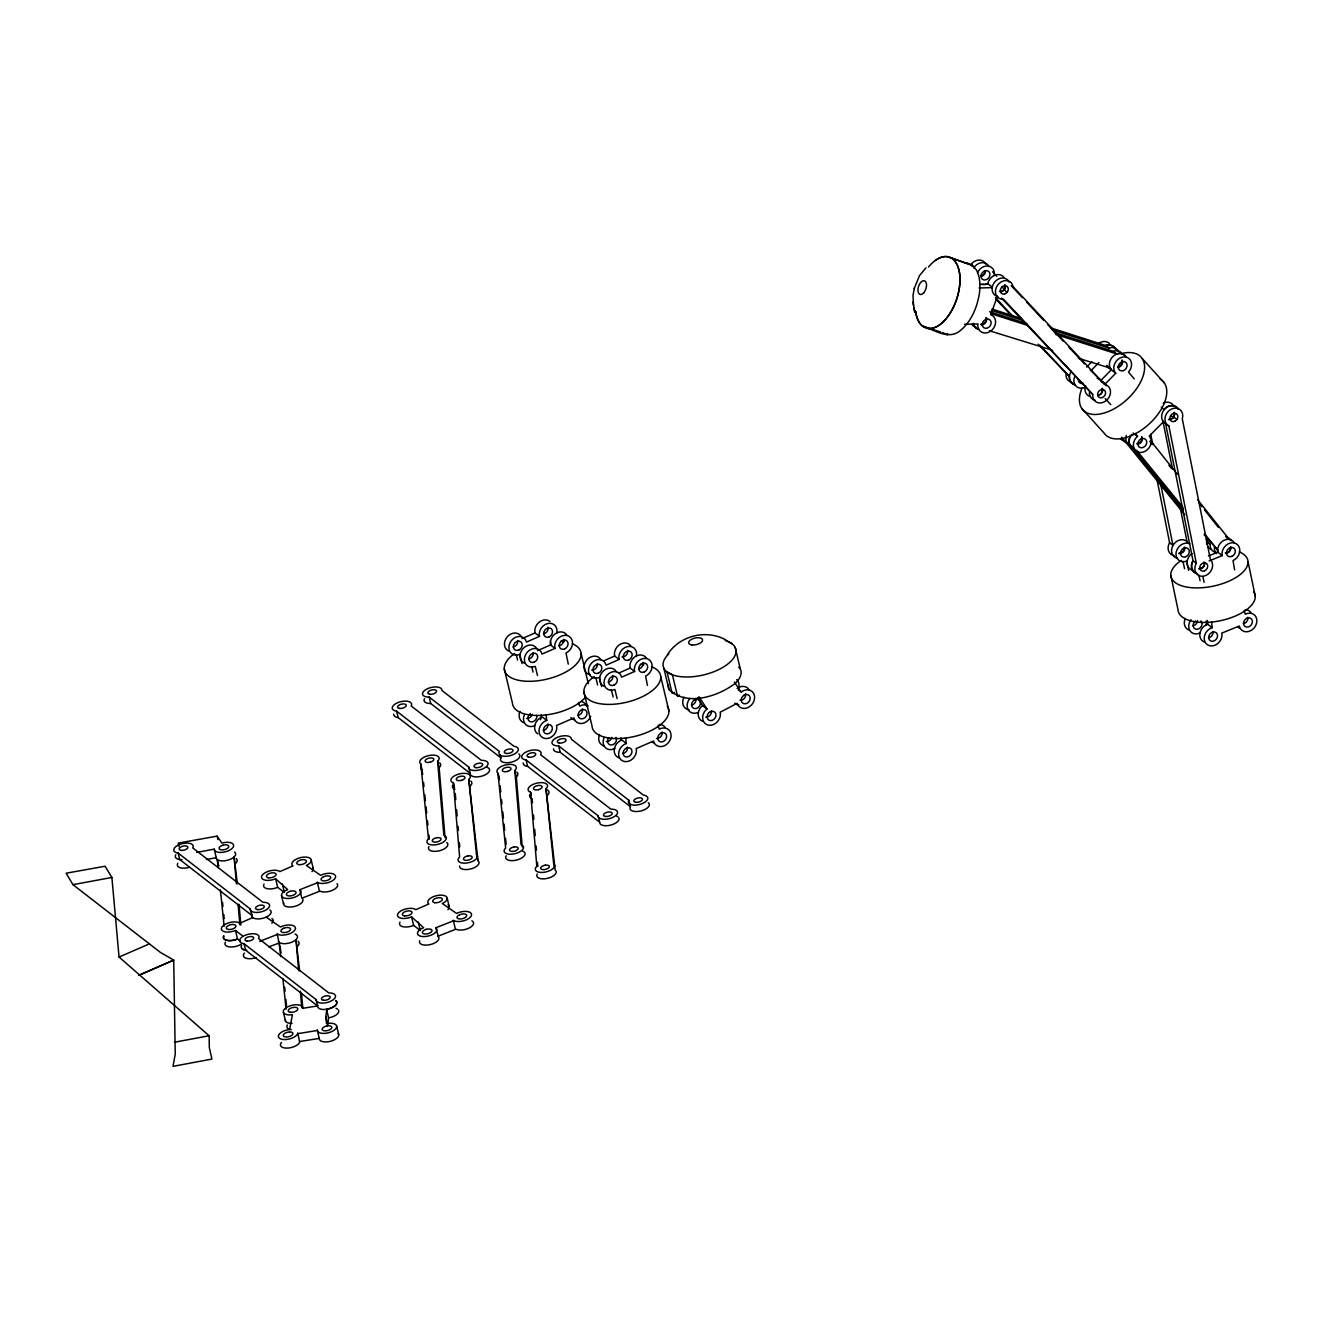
<?xml version="1.0" encoding="UTF-8"?>
<svg xmlns="http://www.w3.org/2000/svg" width="1323" height="1323" viewBox="0 0 1323 1323"><rect width="100%" height="100%" fill="white"/><g stroke="black" fill="none" stroke-linecap="round" stroke-linejoin="round"><path stroke-width="1.5" d="M913.565 305.613L913.002 295.459L914.425 287.868M992.267 287.124L987.834 283.701A9.939 8.219 -52.2 0 1 994.879 275.184A9.939 8.219 -52.2 0 1 1003.992 277.417M317.652 1004.868L317.338 1005.976L302.719 1008.308A9.939 4.664 -13.4 0 0 293.557 1004.967A9.939 4.664 -13.4 0 0 283.287 1011.334A9.939 4.664 -13.4 0 0 292.449 1014.691L289.555 1029.526L287.538 1029.823A9.939 4.664 -13.4 0 0 278.376 1036.124A9.939 4.664 -13.4 0 0 286.959 1039.431A9.939 4.664 -13.4 0 0 297.625 1033.693L317.288 1030.501A9.939 4.664 -13.4 0 0 326.963 1033.098A9.939 4.664 -13.4 0 0 336.67 1026.962A9.939 4.664 -13.4 0 0 328.683 1023.307L326.5 1023.655L325.789 1016.577L326.913 1009.217A9.939 4.664 -13.4 0 0 336.389 1004.008M317.338 1029.84L319.323 1039.051A9.939 4.664 -13.4 0 0 331.097 1041.135A9.939 4.664 -13.4 0 0 338.159 1033.561M326.533 1009.267L328.567 1017.8L327.823 1025.11L325.789 1016.577M297.741 1032.949L299.659 1042.243A9.939 4.664 -13.4 0 1 286.926 1048.114A9.939 4.664 -13.4 0 1 281.435 1042.474M967.543 263.79L947.748 256.679A37.292 20.159 -71.9 0 0 928.498 267.048M914.193 288.612L919.485 275.664L925.951 267.792M997.426 296.352L990.695 314.709A9.939 8.219 -52.2 0 1 991.589 330.403A9.939 8.219 -52.2 0 1 977.813 325.905L977.962 323.92L964.45 324.284M667.42 654.703C679.344 635.586 706.399 628.971 725.98 639.985M1086.663 367.099L1091.888 361.791M1091.095 370.539L1098.933 362.568M1097.18 378.312A9.939 8.219 -52.2 0 1 1100.868 380.445L1111.32 369.828L1110.229 368.307A9.939 8.219 -52.2 0 1 1114.379 355.275A9.939 8.219 -52.2 0 1 1126.27 357.276M1134.158 378.874L1128.486 372.061A9.939 8.219 -52.2 0 0 1129.908 359.476A9.939 8.219 -52.2 0 0 1118.133 359.211A9.939 8.219 -52.2 0 0 1114.661 371.746L1115.752 373.251L1105.3 383.885L1100.868 380.445M1135.415 433.448L1137.515 436.392L1136.044 437.814A9.939 8.219 -52.2 0 0 1135.465 450.316A9.939 8.219 -52.2 0 0 1147.372 449.704A9.939 8.219 -52.2 0 0 1150.034 437.103L1149.207 436.143L1163.264 421.921L1164.025 422.748A9.939 8.219 -52.2 0 0 1165.894 423.807M697.552 697.883L702.563 705.572L701.008 707.011A9.939 8.219 -52.2 0 0 702.414 721.233M698.974 696.708L706.995 708.996L705.44 710.451A9.939 8.219 -52.2 0 0 708.963 725.236A9.939 8.219 -52.2 0 0 720.192 712.204L737.209 703.307L737.87 704.977A9.939 8.219 -52.2 0 0 749.926 706.399A9.939 8.219 -52.2 0 0 753.564 693.285A9.939 8.219 -52.2 0 0 741.508 691.846L738.184 689.895M522.039 638.645L535.054 632.94L539.486 636.38L526.455 642.068A9.939 8.219 -52.2 0 0 515.805 637.223A9.939 8.219 -52.2 0 0 509.107 649.494A9.939 8.219 -52.2 0 0 519.774 654.356L521.99 663.485M537.535 650.651L550.566 644.962L554.999 648.402L541.967 654.091A9.939 8.219 -52.2 0 0 531.3 649.246A9.939 8.219 -52.2 0 0 524.619 661.517A9.939 8.219 -52.2 0 0 535.286 666.362L537.502 675.507M603.503 660.921L614.682 656.043L619.114 659.466L606.083 665.171A9.939 8.219 -52.2 0 0 595.416 660.326A9.939 8.219 -52.2 0 0 588.718 672.597A9.939 8.219 -52.2 0 0 599.385 677.442L601.601 686.571M619.015 672.944L630.178 668.065L634.61 671.489L621.595 677.178A9.939 8.219 -52.2 0 0 610.928 672.332A9.939 8.219 -52.2 0 0 604.231 684.603A9.939 8.219 -52.2 0 0 614.897 689.465L617.113 698.594M139.147 975.233L173.71 960.101L175.248 1054.018L172.999 1066.355L211.928 1059.062L209.315 1047.634L209.117 1035.744L119.053 957.042L111.876 877.364M119.053 957.042L149.383 943.878M299.825 889.701L317.917 882.573A9.939 4.664 -13.4 0 0 330.75 881.631A9.939 4.664 -13.4 0 0 334.719 874.751A9.939 4.664 -13.4 0 0 322.58 874.503L320.646 875.346L306.341 865.44A9.939 4.664 -13.4 0 0 310.442 858.561A9.939 4.664 -13.4 0 0 298.353 858.247A9.939 4.664 -13.4 0 0 292.135 865.06L292.945 865.904L279.93 871.576A9.939 4.664 -13.4 0 0 266.866 871.874A9.939 4.664 -13.4 0 0 262.549 879.067A9.939 4.664 -13.4 0 0 275.631 878.77L287.703 889.651L285.884 890.429A9.939 4.664 -13.4 0 0 282.659 897.259A9.939 4.664 -13.4 0 0 295.079 897.093A9.939 4.664 -13.4 0 0 300.47 890.23L299.825 889.701L301.859 898.234L319.951 891.123A9.939 4.664 -13.4 0 0 332.404 890.329A9.939 4.664 -13.4 0 0 337.084 883.615M139.047 975.15L173.71 960.101L160.463 952.461L72.947 884.657L66.15 873.213L105.079 866.234L111.893 877.463L72.947 884.657M259.672 941.381L277.764 934.253A9.939 4.664 -13.4 0 0 290.597 933.31A9.939 4.664 -13.4 0 0 294.566 926.431A9.939 4.664 -13.4 0 0 282.427 926.183L280.493 927.026L266.188 917.12M268.701 946.871L279.798 942.786A9.939 4.664 -13.4 0 0 292.251 942.009A9.939 4.664 -13.4 0 0 296.931 935.295M435.78 927.77L453.872 920.643A9.939 4.664 -13.4 0 0 466.705 919.7A9.939 4.664 -13.4 0 0 470.674 912.837A9.939 4.664 -13.4 0 0 458.535 912.589L456.6 913.432L442.295 903.51A9.939 4.664 -13.4 0 0 446.397 896.647A9.939 4.664 -13.4 0 0 434.308 896.316A9.939 4.664 -13.4 0 0 428.09 903.146L428.9 903.973L415.885 909.645A9.939 4.664 -13.4 0 0 402.82 909.943A9.939 4.664 -13.4 0 0 398.504 917.137A9.939 4.664 -13.4 0 0 411.585 916.856L423.658 927.737L421.839 928.498A9.939 4.664 -13.4 0 0 418.614 935.328A9.939 4.664 -13.4 0 0 431.033 935.179A9.939 4.664 -13.4 0 0 436.425 928.316L435.78 927.77L438.459 936.849A9.939 4.664 -13.4 0 1 429.777 944.705A9.939 4.664 -13.4 0 1 419.689 940.818M437.814 936.304L455.906 929.193A9.939 4.664 -13.4 0 0 469.45 927.886A9.939 4.664 -13.4 0 0 471.864 920.808M546.002 714.652L546.763 720.423L544.96 721.151A9.939 8.219 -52.2 0 0 539.288 733.174A9.939 8.219 -52.2 0 0 549.376 738.002A9.939 8.219 -52.2 0 0 556.785 726.823L556.503 725.517L573.984 717.926L574.265 719.084A9.939 8.219 -52.2 0 0 582.352 723.416A9.939 8.219 -52.2 0 0 590.703 716.355M625.614 737.738L626.374 743.509L624.572 744.254A9.939 8.219 -52.2 0 0 618.916 756.276A9.939 8.219 -52.2 0 0 628.987 761.105A9.939 8.219 -52.2 0 0 636.413 749.926L636.131 748.603L653.595 741.012L653.893 742.17A9.939 8.219 -52.2 0 0 664.659 745.626A9.939 8.219 -52.2 0 0 670.926 733.852A9.939 8.219 -52.2 0 0 661.252 728.345L659.317 729.205L658.06 725.682M1208.428 556.007L1217.788 552.187A9.939 8.219 -52.2 0 1 1223.411 540.611A9.939 8.219 -52.2 0 1 1234.243 542.711M1209.106 560.969L1222.22 555.61L1221.989 553.609A9.939 8.219 -52.2 0 1 1230.274 543.042A9.939 8.219 -52.2 0 1 1239.684 548.962A9.939 8.219 -52.2 0 1 1233.036 560.572L1234.624 569.965M1244.166 610.697L1245.323 614.269L1247.275 613.475A9.939 8.219 -52.2 0 1 1256.751 619.28A9.939 8.219 -52.2 0 1 1250.218 630.922A9.939 8.219 -52.2 0 1 1239.585 627.152L1239.337 625.977L1221.757 633.122L1222.005 634.445A9.939 8.219 -52.2 0 1 1214.332 645.475A9.939 8.219 -52.2 0 1 1204.443 640.349A9.939 8.219 -52.2 0 1 1210.38 628.425L1212.182 627.73L1207.75 624.291L1205.948 624.985A9.939 8.219 -52.2 0 0 1199.812 634.164A9.939 8.219 -52.2 0 0 1204.625 642.135M550.484 641.01L551.013 644.797M175.049 1042.127L209.117 1035.744M196.647 852.409L214.26 849.151L216.459 858.644M206.504 859.503L216.294 857.684M214.26 849.151L214.425 850.11A9.939 4.664 -13.4 0 0 225.985 851.648A9.939 4.664 -13.4 0 0 233.46 844.62A9.939 4.664 -13.4 0 0 221.9 843.082L217.137 836.136L178.208 843.098L179.018 846.522M299.775 1041.499L319.372 1038.39M328.567 1017.8L328.947 1017.767A9.939 4.664 -13.4 0 0 338.49 1010.061M964.88 263.327L967.725 263.194L972.521 265.377L976.324 269.859A37.292 20.159 -71.9 0 1 979.417 293.342C977.069 307.928 970.867 322.845 958.679 331.875C947.086 339.399 933.939 329.741 922.578 326.103A37.292 20.159 -71.9 0 1 915.566 311.318M980.26 284.412L987.801 284.164M979.037 288.017L992.233 287.587M981.931 284.329L983.667 284.627A9.939 8.219 -52.2 0 0 988.264 283.469M989.455 330.767L1052.628 350.297M1078.295 358.235L1109.881 367.992A9.939 8.219 -52.2 0 0 1111.105 369.795M991.985 309.069L1021.422 318.496M1050.875 327.922L1105.83 345.535A9.939 8.219 -52.2 0 1 1115.372 348.974M991.39 310.392L1022.795 320.447M1052.232 329.874L1109.154 348.098A9.939 8.219 -52.2 0 1 1118.696 351.554M989.587 311.699L1026.88 323.655M1054.348 332.453L1113.238 351.306A9.939 8.219 -52.2 0 1 1121.557 352.943M990.944 313.65L1028.236 325.59M1055.704 334.388L1116.562 353.886A9.939 8.219 -52.2 0 1 1126.105 357.326M947.748 256.679L972.521 265.377A4.862 2.629 -71.9 0 1 972.025 266.551M922.578 326.103L940.736 332.023M942.538 332.619L947.351 334.802A4.862 2.629 -71.9 0 0 947.715 333.561M726.592 640.845L731.999 643.689M1170.607 415.67L1177.106 419.242M411.585 916.856L413.619 925.389L420.301 930.516L418.266 921.982M275.631 878.77L277.665 887.32L284.362 892.446L282.312 883.896M251.982 916.74L252.792 917.583L239.777 923.256A9.939 4.664 -13.4 0 0 226.713 923.537A9.939 4.664 -13.4 0 0 222.396 930.731A9.939 4.664 -13.4 0 0 235.477 930.449L242.159 935.576M240.191 941.033L237.512 938.983A9.939 4.664 -13.4 0 1 223.405 937.048L223.868 935.741A9.939 4.664 -13.4 0 0 226.779 940.322A9.939 4.664 -13.4 0 0 237.512 938.983L235.477 930.449M1105.83 345.535L1109.154 348.098M1113.238 351.306L1116.562 353.886M1109.881 367.992L1106.557 365.413A9.939 8.219 -52.2 0 0 1111.535 369.266M1111.32 369.828L1115.752 373.251M1178.512 409.303A9.939 8.219 -52.2 0 0 1164.67 409.105A9.939 8.219 -52.2 0 0 1165.58 423.459L1168.904 426.039L1196.323 563.267A9.939 8.219 -52.2 0 0 1198.142 575.174A9.939 8.219 -52.2 0 0 1210.148 572.065A9.939 8.219 -52.2 0 0 1210.413 559.629L1182.282 418.796A9.939 8.219 -52.2 0 0 1177.453 408.377A9.939 8.219 -52.2 0 0 1166.059 414.546A9.939 8.219 -52.2 0 0 1168.904 426.039M1090.135 369.861L1104.738 384.464A9.939 8.219 -52.2 0 1 1110.162 394.486A9.939 8.219 -52.2 0 1 1099.942 402.986A9.939 8.219 -52.2 0 1 1092.732 394.436L1003.429 299.18A9.939 8.219 -52.2 0 1 995.409 291.49A9.939 8.219 -52.2 0 1 1003.644 280.873A9.939 8.219 -52.2 0 1 1013.087 286.711L1104.738 384.464M1038.108 344.162L1069.348 376.493A9.939 8.219 -52.2 0 0 1075.053 384.894M1092.732 394.436L1001.494 298.105M1133.083 432.952L1137.515 436.392M1120.432 438.508A9.939 8.219 -52.2 0 0 1124.269 440.427L1127.593 442.99A9.939 8.219 -52.2 0 1 1121.722 437.218M1204.046 534.707L1217.689 549.955L1204.79 534.112M1216.118 552.485A9.939 8.219 -52.2 0 1 1210.098 544.348L1206.774 541.769A9.939 8.219 -52.2 0 0 1206.923 544.133M1222.22 555.61L1217.788 552.187L1217.557 550.186M1156.699 478.116L1169.598 542.695L1172.922 545.274L1160.42 482.697M1165.58 423.459L1192.999 560.704L1196.323 563.267M702.563 705.572L706.995 708.996M626.374 743.509L621.942 740.07L620.14 740.814A9.939 8.219 -52.2 0 0 614.203 750.108A9.939 8.219 -52.2 0 0 619.263 757.914M546.763 720.423L542.331 716.983L540.528 717.728A9.939 8.219 -52.2 0 0 537.7 733.885M558.686 745.924L628.855 800.283A9.939 4.664 -13.4 0 0 634.329 805.145A9.939 4.664 -13.4 0 0 646.715 800.713A9.939 4.664 -13.4 0 0 643.408 795.09L571.404 739.292A9.939 4.664 -13.4 0 0 563.036 735.853A9.939 4.664 -13.4 0 0 552.204 741.508A9.939 4.664 -13.4 0 0 558.686 745.924L560.224 752.324L630.393 806.699A9.939 4.664 -13.4 0 0 640.431 811.065A9.939 4.664 -13.4 0 0 648.32 802.697M526.107 759.981L598.112 815.778A9.939 4.664 -13.4 0 0 606.496 819.202A9.939 4.664 -13.4 0 0 617.328 813.562A9.939 4.664 -13.4 0 0 610.829 809.147L540.66 754.788A9.939 4.664 -13.4 0 0 535.187 749.926A9.939 4.664 -13.4 0 0 522.8 754.358A9.939 4.664 -13.4 0 0 526.107 759.981L527.645 766.397L599.65 822.178A9.939 4.664 -13.4 0 0 610.135 825.254A9.939 4.664 -13.4 0 0 618.883 817.895M429.214 697.105L499.383 751.464A9.939 4.664 -13.4 0 0 504.857 756.326A9.939 4.664 -13.4 0 0 517.243 751.894A9.939 4.664 -13.4 0 0 513.936 746.271L441.932 690.474A9.939 4.664 -13.4 0 0 433.547 687.05A9.939 4.664 -13.4 0 0 422.732 692.69A9.939 4.664 -13.4 0 0 429.214 697.105L430.736 703.505L500.904 757.881A9.939 4.664 -13.4 0 0 510.943 762.263A9.939 4.664 -13.4 0 0 518.831 753.878M396.635 711.162L468.64 766.96A9.939 4.664 -13.4 0 0 477.024 770.399A9.939 4.664 -13.4 0 0 487.84 764.744A9.939 4.664 -13.4 0 0 481.357 760.328L411.188 705.969A9.939 4.664 -13.4 0 0 405.714 701.107A9.939 4.664 -13.4 0 0 393.328 705.539A9.939 4.664 -13.4 0 0 396.635 711.162L398.157 717.579L470.161 773.36A9.939 4.664 -13.4 0 0 483.143 775.725A9.939 4.664 -13.4 0 0 487.112 767.307M178.192 853.12L250.196 908.901A9.939 4.664 -13.4 0 0 258.58 912.341A9.939 4.664 -13.4 0 0 269.396 906.702A9.939 4.664 -13.4 0 0 262.913 902.286L192.745 847.911A9.939 4.664 -13.4 0 0 187.271 843.049A9.939 4.664 -13.4 0 0 174.884 847.481A9.939 4.664 -13.4 0 0 178.192 853.12L179.713 859.52L251.717 915.318L250.196 908.901M244.077 943.762L316.081 999.56A9.939 4.664 -13.4 0 0 324.466 1002.983A9.939 4.664 -13.4 0 0 335.298 997.344A9.939 4.664 -13.4 0 0 328.799 992.928L258.63 938.553A9.939 4.664 -13.4 0 0 253.156 933.707A9.939 4.664 -13.4 0 0 240.769 938.139A9.939 4.664 -13.4 0 0 244.077 943.762L245.615 950.179L317.619 1005.96A9.939 4.664 -13.4 0 0 329.377 1008.705A9.939 4.664 -13.4 0 0 335.992 1000.668M1161.296 407.236L1163.975 409.568L1165.53 407.98A9.939 8.219 -52.2 0 1 1177.768 408.708M1011.185 285.652L1022.464 297.675M1026.681 302.19L1043.599 320.232M1047.833 324.747L1063.345 341.284M1068.984 347.304L1084.496 363.842M992.531 271.777L996.748 276.292M995.392 297.625L1013.534 316.974M1040.043 345.253L1069.348 376.493M996.252 299.511L1011.599 315.883M1105.201 398.57L1110.774 404.656M1142.196 358.516L1164.372 382.975M1081.834 408.509L1104.01 432.968A39.277 21.912 -42.2 0 0 1150.365 422.847A39.277 21.912 -42.2 0 0 1160.139 379.089M1002.106 286.859L1006.902 292.482M738.697 667.04L740.301 668.942A37.292 17.513 -13.4 0 1 735.241 683.346C717.761 696.692 686.637 706.631 668.925 689.531L663.815 668.082M1136.457 450.184L1182.878 507.205M1183.424 509.372L1131.843 446.033A9.939 8.219 -52.2 0 1 1126.286 435.465M1128.883 444.578L1183.027 511.091M1206.229 539.586L1210.098 544.348M1124.269 440.427L1184.862 514.845M1150.58 440.691L1177.288 474.196M1197.646 499.73L1229.431 539.619L1226.107 537.039A9.939 8.219 -52.2 0 1 1231.233 540.694M1149.803 441.32L1152.35 444.511M1168.887 465.249L1171.417 468.441M1199.399 503.534L1201.946 506.726M1204.492 509.917L1218.483 527.464M734.381 681.94L741.145 692.194M578.449 702.579L579.706 706.102L581.64 705.258A9.939 8.219 -52.2 0 1 588.173 705.986M611.358 689.68L613.128 696.989M595.846 677.657L597.616 684.967M531.73 666.594L533.07 672.067M516.235 654.571L517.558 660.045M735.191 647.509L740.301 668.942M660.756 676.648L668.892 710.798M647.46 685.413L645.607 676.119A9.939 8.219 -52.2 0 0 651.991 664.394A9.939 8.219 -52.2 0 0 642.399 658.755A9.939 8.219 -52.2 0 0 634.345 669.504L634.61 671.489M628.855 800.283L630.393 806.699M581.128 653.545L588.322 683.693M583.906 691.962L592.043 726.112A39.277 18.439 -13.4 0 0 636.71 735.902A39.277 18.439 -13.4 0 0 667.255 706.25M568.278 664.163L565.996 653.033A9.939 8.219 -52.2 0 0 572.379 641.291A9.939 8.219 -52.2 0 0 562.788 635.668A9.939 8.219 -52.2 0 0 554.717 646.418L554.999 648.402M598.112 815.778L599.65 822.178M545.986 788.789L553.659 863.605A9.939 4.664 -13.4 0 1 544.497 872.221A9.939 4.664 -13.4 0 1 536.824 866.284L530.589 792.212A9.939 4.664 -13.4 0 1 530.672 785.746A9.939 4.664 -13.4 0 1 543.786 782.836A9.939 4.664 -13.4 0 1 545.986 788.789L555.18 870.021A9.939 4.664 -13.4 0 1 547.292 878.389A9.939 4.664 -13.4 0 1 537.254 874.007M553.659 863.605L554.42 866.813M504.278 668.859L512.414 703.026A39.277 18.439 -13.4 0 0 542.099 715.313A39.277 18.439 -13.4 0 0 584.749 698.031M530.589 792.212L531.35 795.421M514.812 770.565L521.047 844.636A9.939 4.664 -13.4 0 1 520.964 851.102A9.939 4.664 -13.4 0 1 507.85 854.013A9.939 4.664 -13.4 0 1 505.651 848.06L497.977 773.244A9.939 4.664 -13.4 0 1 507.139 764.628A9.939 4.664 -13.4 0 1 514.812 770.565L516.334 776.981L522.238 846.935M500.144 754.672L500.904 757.881M497.977 773.244L499.499 779.644A9.939 4.664 -13.4 0 1 498.903 776.121M468.64 766.96L470.161 773.36M468.789 779.495L476.462 854.327A9.939 4.664 -13.4 0 1 467.3 862.943A9.939 4.664 -13.4 0 1 459.627 856.99L453.392 782.918A9.939 4.664 -13.4 0 1 453.491 776.469A9.939 4.664 -13.4 0 1 466.589 773.542A9.939 4.664 -13.4 0 1 468.789 779.495L477.983 860.727A9.939 4.664 -13.4 0 1 471.352 868.781A9.939 4.664 -13.4 0 1 459.61 866.019M476.462 854.327L477.983 860.727M453.392 782.918L454.533 787.731M437.615 761.287L443.866 835.342A9.939 4.664 -13.4 0 1 443.767 841.808A9.939 4.664 -13.4 0 1 430.653 844.736A9.939 4.664 -13.4 0 1 428.47 838.782L420.78 763.95A9.939 4.664 -13.4 0 1 429.942 755.334A9.939 4.664 -13.4 0 1 437.615 761.287L439.153 767.687L445.041 837.641M420.78 763.95L422.732 774.402M453.26 920.18L455.294 928.729M447.257 898.499L449.291 907.049M317.305 882.11L319.339 890.66M311.302 860.43L313.336 868.963M336.67 1026.135L338.705 1034.669M316.081 999.56L317.619 1005.96M299.626 970.85L296.021 939.76L298.634 970.619M281.518 895.489L283.552 904.022M277.152 933.79L281.137 952.874M283.469 1012.542L285.503 1021.091M237.379 883.896L234.105 856.924L236.37 883.665M217.137 836.136L217.948 839.543M1202.938 576.811L1204.112 582.352M1198.886 575.224L1200.077 580.764M1188.6 570.329L1186.632 561.101A9.939 8.219 -52.2 0 1 1176.147 552.352A9.939 8.219 -52.2 0 1 1189.807 543.852M1182.994 561.349L1184.565 568.741M1248.019 561.597L1255.246 596.144M1170.805 575.307L1178.032 609.853A39.277 18.109 -11.8 0 0 1222.832 620.156A39.277 18.109 -11.8 0 0 1253.625 591.662M1162.9 420.912L1172.542 469.202M1180.182 507.42L1187.012 541.62M1150.745 434.275L1152.763 444.363M1206.245 621.099L1206.493 622.438A9.939 8.219 -52.2 0 1 1206.311 624.853M912.903 301.909L914.788 312.377L913.912 307.531M668.165 685.016L668.925 689.531M630.178 668.065L629.913 666.081A9.939 8.219 -52.2 0 1 636.446 655.91A9.939 8.219 -52.2 0 1 646.484 658.176M619.114 659.466L618.833 657.498A9.939 8.219 -52.2 0 1 628.822 646.401A9.939 8.219 -52.2 0 1 636.346 656.373M614.682 656.043L614.401 654.058A9.939 8.219 -52.2 0 1 620.934 643.888A9.939 8.219 -52.2 0 1 630.972 646.17M550.566 644.962L550.285 642.978A9.939 8.219 -52.2 0 1 556.818 632.824A9.939 8.219 -52.2 0 1 566.872 635.09M539.486 636.38L539.222 634.395A9.939 8.219 -52.2 0 1 549.21 623.315A9.939 8.219 -52.2 0 1 556.735 633.27M535.054 632.94L534.79 630.972A9.939 8.219 -52.2 0 1 540.214 621.413A9.939 8.219 -52.2 0 1 549.938 621.463M1206.477 541.603L1206.708 543.588M1211.587 621.909L1212.182 627.73M1207.353 620.421L1207.75 624.291M500.127 785.713L500.756 791.782M501.582 799.869L501.996 803.921M502.823 812.008L503.451 818.077M504.08 824.13L504.691 830.199M505.518 838.286L506.147 844.355M423.558 782.488L423.972 786.54M424.799 794.627L425.427 800.696M426.056 806.765L426.668 812.818M427.494 820.922L427.908 824.957M428.95 835.078L429.363 839.113M284.66 987.256L285.073 991.291M285.9 999.378L286.529 1005.447M279.186 942.423L280.641 956.579M282.924 978.822L286.049 1009.151M222.545 902.402L222.959 906.437M223.785 914.524L224.199 918.575M218.113 867.673L217.27 859.586L218.808 866.003A9.939 4.664 -13.4 0 1 217.749 863.77M220.395 889.932L224.133 926.332M532.111 798.612L532.458 802.73M533.5 815.084L533.847 819.185M534.707 829.471L535.22 835.656M536.096 845.943L536.443 850.044M537.485 862.398L537.833 866.515M455.261 793.436L455.79 799.621M456.65 809.908L457.163 816.076M458.039 826.362L458.386 830.48M459.412 842.817L459.759 846.935M301.545 993.474L302.752 1007.878M300.354 991.192L301.743 1007.646M239.099 904.469L240.836 925.042M238.09 904.237L239.827 924.81M470.806 781.05A9.939 4.664 -13.4 0 1 470.31 785.895M454.914 789.335A9.939 4.664 -13.4 0 1 452.879 785.035M398.157 717.579A9.939 4.664 -13.4 0 1 393.725 714.139M446.827 842.519A9.939 4.664 -13.4 0 1 438.938 850.887A9.939 4.664 -13.4 0 1 428.9 846.505M439.649 762.842A9.939 4.664 -13.4 0 1 439.153 767.687M422.318 770.35A9.939 4.664 -13.4 0 1 421.26 768.134M430.736 703.505A9.939 4.664 -13.4 0 1 424.468 698.66M1239.337 551.923A39.277 18.109 -11.8 0 1 1235.12 578.002A39.277 18.109 -11.8 0 1 1181.737 585.808A39.277 18.109 -11.8 0 1 1181.29 560.406M1197.547 573.702A9.939 8.219 -52.2 0 1 1192.966 560.803M1204.74 562.688A4.978 4.101 -52.2 0 1 1198.985 569.072M1230.82 546.879A4.978 4.101 -52.2 0 1 1226.206 553.279M1193.114 570.263A9.939 8.219 -52.2 0 1 1187.078 563.35A9.939 8.219 -52.2 0 1 1191.99 553.56M1184.796 547.242A4.978 4.101 -52.2 0 1 1179.041 553.626M1177.602 558.24A9.939 8.219 -52.2 0 1 1173.749 544.249A9.939 8.219 -52.2 0 1 1188.434 543.422M1239.717 628.061A9.939 8.219 -52.2 0 1 1237.766 627.135M1245.158 609.721A9.939 8.219 -52.2 0 1 1250.88 612.433M1213.042 631.418A4.978 4.101 -52.2 0 1 1208.428 637.818M1247.903 617.279A4.978 4.101 -52.2 0 1 1243.289 623.679M1200.341 632.807A9.939 8.219 -52.2 0 1 1190.138 631.021A9.939 8.219 -52.2 0 1 1190.998 619.726M1189.129 630.112A9.939 8.219 -52.2 0 1 1185.243 618.519M1200.92 620.917A4.978 4.101 -52.2 0 1 1200.259 627.78A4.978 4.101 -52.2 0 1 1193.809 627.747A4.978 4.101 -52.2 0 1 1195.595 620.9M1197.613 620.586A4.978 4.101 -52.2 0 1 1192.916 625.796M1210.71 549.243A9.939 8.219 -52.2 0 1 1207.684 546.25M1225.677 535.914A9.939 8.219 -52.2 0 1 1226.967 537.651M1216.548 553.609A9.939 8.219 -52.2 0 1 1214.365 547.375M1141.633 436.855A4.482 3.688 -52.2 0 1 1140.674 441.965L1139.798 442.742A4.482 3.688 -52.2 0 1 1136.738 443.536M1230.506 547.292A4.482 3.688 -52.2 0 1 1225.28 553.014M1133.083 447.951A9.939 8.219 -52.2 0 1 1130.636 435.697M1174.129 555.61A9.939 8.219 -52.2 0 1 1169.598 542.695M1184.25 547.391A4.482 3.688 -52.2 0 1 1179.025 553.113M1169.251 419.044A4.482 3.688 -52.2 0 0 1174.129 412.363A4.978 4.101 -52.2 0 1 1173.369 417.506A4.978 4.101 -52.2 0 1 1168.54 419.523M1195.446 572.958A9.939 8.219 -52.2 0 1 1192.999 560.704M1203.98 561.862A4.482 3.688 -52.2 0 1 1199.101 568.543M1121.424 353.572A39.277 21.912 -42.2 0 1 1142.89 376.658A39.277 21.912 -42.2 0 1 1100.455 413.934A39.277 21.912 -42.2 0 1 1081.949 388.251M1101.414 381.884A9.939 8.219 -52.2 0 1 1106.375 385.737M1095.13 400.257A9.939 8.219 -52.2 0 1 1089.424 391.674M1102.39 388.284A4.978 4.101 -52.2 0 1 1097.792 395.56M1122.334 360.17A4.978 4.101 -52.2 0 1 1117.753 367.447M1090.565 396.619A9.939 8.219 -52.2 0 1 1085.604 385.638M1083.454 383.29A4.978 4.101 -52.2 0 1 1078.377 379.221M1084.066 387.722A9.939 8.219 -52.2 0 1 1074.524 377.055M1105.515 345.518A9.939 8.219 -52.2 0 1 1115.19 348.693M1075.053 384.596A9.939 8.219 -52.2 0 1 1071.233 371.316M1098.867 343.252A9.939 8.219 -52.2 0 1 1109.484 343.5M1163.231 403.184A9.939 8.219 -52.2 0 1 1173.336 405.268M1133.381 448.48A9.939 8.219 -52.2 0 1 1131.612 434.391M1141.947 437.086A4.978 4.101 -52.2 0 1 1137.367 444.346M1124.451 440.41A9.939 8.219 -52.2 0 1 1120.465 438.789M984.874 270.52A4.482 3.688 -52.2 0 1 980.525 276.127M970.371 265.41A9.939 8.219 -52.2 0 1 985.701 264.038M973.695 267.99A9.939 8.219 -52.2 0 1 989.025 266.618M1071.729 382.314A9.939 8.219 -52.2 0 1 1066.024 373.929M997.84 296.501A9.939 8.219 -52.2 0 1 994.499 282.279A9.939 8.219 -52.2 0 1 1009.102 281.981M1004.637 284.908A4.482 3.688 -52.2 0 1 999.576 291.44M1101.91 388.664A4.482 3.688 -52.2 0 1 1097.875 395.263M975.63 326.764A9.939 8.219 -52.2 0 1 971.876 324.714M985.751 317.752A4.482 3.688 -52.2 0 1 985.833 320.894L985.354 321.936A4.482 3.688 -52.2 0 1 980.674 324.284M1121.639 360.253A4.482 3.688 -52.2 0 1 1117.604 366.851M978.954 329.344A9.939 8.219 -52.2 0 1 973.315 323.325M935.212 260.631A37.292 20.159 -71.9 0 1 959.837 275.382A37.292 20.159 -71.9 0 1 941.05 323.837A37.292 20.159 -71.9 0 1 915.599 311.186M952.56 258.861A37.292 20.159 -71.9 0 1 956 300.867A37.292 20.159 -71.9 0 1 927.39 328.286M977.515 272.703A9.939 8.219 -52.2 0 1 988.397 266.072A9.939 8.219 -52.2 0 1 994.185 275.482M985.486 270.752A4.978 4.101 -52.2 0 1 981.302 276.391M978.276 329.195A9.939 8.219 -52.2 0 1 973.827 324.747M1005.215 285.057A4.978 4.101 -52.2 0 1 1001.246 291.837M986.495 317.983A4.978 4.101 -52.2 0 1 981.368 324.896M652.057 666.908A39.277 18.439 -13.4 0 1 647.972 693.616A39.277 18.439 -13.4 0 1 594.837 702.513A39.277 18.439 -13.4 0 1 594.275 676.566M640.464 664.361A39.277 18.439 -13.4 0 1 643.904 664.741M612.814 675.59A4.978 4.101 -52.2 0 1 608.348 682.073M643.143 662.426A4.978 4.101 -52.2 0 1 638.678 668.909M603.751 686.141A9.939 8.219 -52.2 0 1 602.428 671.902A9.939 8.219 -52.2 0 1 616.353 671.654M597.301 663.567A4.978 4.101 -52.2 0 1 591.679 670.083M627.631 650.403A4.978 4.101 -52.2 0 1 622.008 656.919M590.356 674.713A9.939 8.219 -52.2 0 1 586.106 660.921A9.939 8.219 -52.2 0 1 600.84 659.648M654.141 742.931A9.939 8.219 -52.2 0 1 652.173 742.071M659.152 724.524A9.939 8.219 -52.2 0 1 664.956 727.071M627.433 747.015A4.978 4.101 -52.2 0 1 622.968 753.515M662.095 731.983A4.978 4.101 -52.2 0 1 656.473 738.499M603.751 745.891A9.939 8.219 -52.2 0 1 599.567 734.463M620.9 737.903A9.939 8.219 -52.2 0 1 620.768 740.318M614.98 748.405A9.939 8.219 -52.2 0 1 605.405 747.71A9.939 8.219 -52.2 0 1 603.999 737.903M615.939 737.391A4.978 4.101 -52.2 0 1 614.451 743.691A4.978 4.101 -52.2 0 1 608.53 743.824A4.978 4.101 -52.2 0 1 608.977 737.556M611.854 737.391A4.978 4.101 -52.2 0 1 606.298 741.525M527.645 766.397A9.939 4.664 -13.4 0 1 523.213 762.958M616.584 816.126A9.939 4.664 -13.4 0 1 618.023 816.886M572.429 643.805A39.277 18.439 -13.4 0 1 568.361 670.529A39.277 18.439 -13.4 0 1 515.226 679.41A39.277 18.439 -13.4 0 1 514.664 653.463M560.836 641.275A39.277 18.439 -13.4 0 1 564.276 641.655M533.202 652.487A4.978 4.101 -52.2 0 1 528.72 658.986M563.532 639.323A4.978 4.101 -52.2 0 1 559.05 645.822M524.14 663.055A9.939 8.219 -52.2 0 1 522.8 648.816A9.939 8.219 -52.2 0 1 536.725 648.568M517.69 640.481A4.978 4.101 -52.2 0 1 513.208 646.964M548.02 627.317A4.978 4.101 -52.2 0 1 543.555 633.8M508.627 651.032A9.939 8.219 -52.2 0 1 507.288 636.793A9.939 8.219 -52.2 0 1 521.229 636.545M581.756 701.686A9.939 8.219 -52.2 0 1 586.453 705.87M574.529 719.844A9.939 8.219 -52.2 0 1 570.941 717.546M547.821 723.929A4.978 4.101 -52.2 0 1 543.34 730.412M582.484 708.88A4.978 4.101 -52.2 0 1 578.002 715.379M524.123 722.805A9.939 8.219 -52.2 0 1 519.939 711.377M541.272 714.817A9.939 8.219 -52.2 0 1 540.429 719.646M535.368 725.302A9.939 8.219 -52.2 0 1 525.777 724.624A9.939 8.219 -52.2 0 1 524.371 714.8M536.741 715.346A4.978 4.101 -52.2 0 1 533.797 721.316A4.978 4.101 -52.2 0 1 528.307 719.811A4.978 4.101 -52.2 0 1 530.308 713.577M532.226 714.288A4.978 4.101 -52.2 0 1 526.686 718.422M725.186 640.464A37.292 17.513 -13.4 0 1 727.22 664.477A37.292 17.513 -13.4 0 1 677.674 676.218A37.292 17.513 -13.4 0 1 668.909 653.794M689.018 709.789A9.939 8.219 -52.2 0 1 684.024 697.138M736.696 679.592A9.939 8.219 -52.2 0 1 738.73 688.125M698.064 712.485A9.939 8.219 -52.2 0 1 688.175 709.789A9.939 8.219 -52.2 0 1 689.928 698.428M695.931 698.627A4.978 4.101 -52.2 0 1 691.449 705.126M679.179 694.972A4.862 2.282 -13.4 0 1 677.525 696.196L672.415 674.747L667.007 671.902L672.117 693.335A4.862 2.282 -13.4 0 1 674.449 692.475M737.076 688.423A9.939 8.219 -52.2 0 1 749.132 689.845M738.714 704.977A9.939 8.219 -52.2 0 1 734.794 703.224M745.61 693.814A4.978 4.101 -52.2 0 1 740.004 700.33M711.427 710.649A4.978 4.101 -52.2 0 1 705.821 717.165M335.513 1000.535A9.939 4.664 -13.4 0 1 336.753 1002.702M292.052 1023.423A9.939 4.664 -13.4 0 1 285.321 1019.851M336.025 1008.374A9.939 4.664 -13.4 0 1 337.547 1009.085M245.615 950.179A9.939 4.664 -13.4 0 1 241.629 945.432M291.275 1029.724A9.939 4.664 -13.4 0 1 287.306 1024.978M298.055 941.298A9.939 4.664 -13.4 0 1 297.559 946.16M280.724 948.823A9.939 4.664 -13.4 0 1 279.666 946.606M279.103 942.356A9.939 4.664 -13.4 0 1 278.26 941.348M294.996 934.071A9.939 4.664 -13.4 0 1 296.435 934.832M246.706 950.162A9.939 4.664 -13.4 0 1 241.828 948.293M269.909 909.943A9.939 4.664 -13.4 0 1 262.566 918.36A9.939 4.664 -13.4 0 1 252.048 914.259M256.166 957.604A9.939 4.664 -13.4 0 1 245.747 958.117A9.939 4.664 -13.4 0 1 244.424 953.089M271.943 918.476A9.939 4.664 -13.4 0 1 271.827 923.272M302.504 898.78A9.939 4.664 -13.4 0 1 293.822 906.619A9.939 4.664 -13.4 0 1 283.734 902.749M277.665 887.32A9.939 4.664 -13.4 0 1 266.932 888.643A9.939 4.664 -13.4 0 1 264.038 884.062M313.038 867.789A9.939 4.664 -13.4 0 1 311.98 871.592M413.619 925.389A9.939 4.664 -13.4 0 1 402.887 926.712A9.939 4.664 -13.4 0 1 399.993 922.131M448.05 904.882A9.939 4.664 -13.4 0 1 447.935 909.678M241.166 944.258A9.939 4.664 -13.4 0 1 229.359 946.888A9.939 4.664 -13.4 0 1 225.39 942.141M236.139 858.478A9.939 4.664 -13.4 0 1 235.643 863.324M234.601 852.062A9.939 4.664 -13.4 0 1 227.986 860.115A9.939 4.664 -13.4 0 1 216.228 857.37M182.012 859.636A9.939 4.664 -13.4 0 1 175.744 854.774M189.073 867.375A9.939 4.664 -13.4 0 1 177.778 863.324M560.224 752.324A9.939 4.664 -13.4 0 1 553.494 748.768M546.564 789.583A9.939 4.664 -13.4 0 1 547.507 795.189M530.672 797.852A9.939 4.664 -13.4 0 1 530.076 794.329M522.585 851.036A9.939 4.664 -13.4 0 1 517.392 859.851A9.939 4.664 -13.4 0 1 506.097 855.799M516.83 772.119A9.939 4.664 -13.4 0 1 516.334 776.981M981.12 275.201L981.038 276.408A4.978 4.101 -52.2 0 0 983.469 279.781L984.577 279.963A4.978 4.101 -52.2 0 0 989.836 275.382A4.978 4.101 -52.2 0 0 986.379 270.636A4.978 4.101 -52.2 0 0 981.12 275.201M982.344 323.573L982.261 324.78A4.978 4.101 -52.2 0 0 989.141 327.029A4.978 4.101 -52.2 0 0 988.694 319.19L987.603 319.008A4.978 4.101 -52.2 0 0 982.344 323.573M693.914 700.314L692.971 701.19A4.978 4.101 -52.2 0 0 694.74 708.582A4.978 4.101 -52.2 0 0 700.363 702.066L699.95 701.025A4.978 4.101 -52.2 0 0 693.914 700.314M709.426 712.32L708.483 713.213A4.978 4.101 -52.2 0 0 710.253 720.605A4.978 4.101 -52.2 0 0 715.859 714.089L715.462 713.047A4.978 4.101 -52.2 0 0 709.426 712.32M743.609 695.485L742.666 696.378A4.978 4.101 -52.2 0 0 741.376 701.008L741.79 702.05A4.978 4.101 -52.2 0 0 747.826 702.761A4.978 4.101 -52.2 0 0 749.628 696.212A4.978 4.101 -52.2 0 0 743.609 695.485M1140.525 439.269L1139.533 440.079A4.978 4.101 -52.2 0 0 1140.327 447.621A4.978 4.101 -52.2 0 0 1146.76 442.395A4.978 4.101 -52.2 0 0 1140.525 439.269M581.558 709.922L580.466 710.55A4.978 4.101 -52.2 0 0 579.904 718.389A4.978 4.101 -52.2 0 0 586.932 714.304A4.978 4.101 -52.2 0 0 581.558 709.922M661.169 733.025L660.094 733.653A4.978 4.101 -52.2 0 0 659.532 741.475A4.978 4.101 -52.2 0 0 666.544 737.391A4.978 4.101 -52.2 0 0 661.169 733.025M1247.076 618.155L1245.968 618.767A4.978 4.101 -52.2 0 0 1245.224 626.606A4.978 4.101 -52.2 0 0 1252.302 622.703A4.978 4.101 -52.2 0 0 1247.076 618.155M323.672 876.669L322.63 877.215A4.978 2.332 -13.4 0 0 324.003 880.92A4.978 2.332 -13.4 0 0 330.75 877.397A4.978 2.332 -13.4 0 0 323.672 876.669M283.519 928.349L282.477 928.895A4.978 2.332 -13.4 0 0 283.85 932.599A4.978 2.332 -13.4 0 0 290.597 929.077A4.978 2.332 -13.4 0 0 283.519 928.349M459.627 914.739L458.585 915.284A4.978 2.332 -13.4 0 0 459.957 919.005A4.978 2.332 -13.4 0 0 466.705 915.483A4.978 2.332 -13.4 0 0 459.627 914.739M222.926 845.215L221.718 845.645A4.978 2.332 -13.4 0 0 219.072 848.142L219.188 848.738A4.978 2.332 -13.4 0 0 224.96 849.515A4.978 2.332 -13.4 0 0 228.697 845.992A4.978 2.332 -13.4 0 0 222.926 845.215M290.217 891.289L289.009 891.702A4.978 2.332 -13.4 0 0 288.232 895.853A4.978 2.332 -13.4 0 0 295.972 893.091A4.978 2.332 -13.4 0 0 290.217 891.289M426.171 929.358L424.964 929.788A4.978 2.332 -13.4 0 0 424.187 933.922A4.978 2.332 -13.4 0 0 431.926 931.16A4.978 2.332 -13.4 0 0 426.171 929.358M548.053 724.624L546.895 724.971A4.978 4.101 -52.2 0 0 544.414 732.744A4.978 4.101 -52.2 0 0 551.889 730.544A4.978 4.101 -52.2 0 0 548.053 724.624M627.664 747.727L626.507 748.057A4.978 4.101 -52.2 0 0 624.026 755.846A4.978 4.101 -52.2 0 0 631.501 753.63A4.978 4.101 -52.2 0 0 627.664 747.727M1213.373 631.997L1212.215 632.311A4.978 4.101 -52.2 0 0 1209.536 640.051A4.978 4.101 -52.2 0 0 1217.028 638.05A4.978 4.101 -52.2 0 0 1213.373 631.997M430.372 762.114L429.231 762.379A4.482 2.1 -13.4 0 1 425.576 759.898A4.482 2.1 -13.4 0 1 432.952 758.261A4.482 2.1 -13.4 0 1 430.372 762.114M461.529 780.338L460.387 780.587A4.482 2.1 -13.4 0 1 456.749 778.106A4.482 2.1 -13.4 0 1 464.108 776.469A4.482 2.1 -13.4 0 1 461.529 780.338M507.569 771.408L506.428 771.656A4.482 2.1 -13.4 0 1 502.773 769.192A4.482 2.1 -13.4 0 1 510.132 767.538A4.482 2.1 -13.4 0 1 507.569 771.408M538.726 789.616L537.585 789.881A4.482 2.1 -13.4 0 1 533.93 787.4A4.482 2.1 -13.4 0 1 541.305 785.763A4.482 2.1 -13.4 0 1 538.726 789.616M436.855 837.691L435.714 837.939A4.482 2.1 -13.4 0 0 433.134 841.808A4.482 2.1 -13.4 0 0 440.509 840.171A4.482 2.1 -13.4 0 0 436.855 837.691M468.011 855.898L466.887 856.146A4.482 2.1 -13.4 0 0 464.307 860.016A4.482 2.1 -13.4 0 0 471.666 858.379A4.482 2.1 -13.4 0 0 468.011 855.898M514.052 846.968L512.911 847.233A4.482 2.1 -13.4 0 0 510.331 851.086A4.482 2.1 -13.4 0 0 517.706 849.449A4.482 2.1 -13.4 0 0 514.052 846.968M545.208 865.192L544.067 865.44A4.482 2.1 -13.4 0 0 541.504 869.31A4.482 2.1 -13.4 0 0 548.863 867.673A4.482 2.1 -13.4 0 0 545.208 865.192M327.228 1025.887L325.954 1026.168A4.978 2.332 -13.4 0 0 323.093 1030.468A4.978 2.332 -13.4 0 0 331.279 1028.649A4.978 2.332 -13.4 0 0 327.228 1025.887M289.588 1031.94L288.348 1032.056A4.978 2.332 -13.4 0 0 283.585 1036.207A4.978 2.332 -13.4 0 0 291.655 1035.446A4.978 2.332 -13.4 0 0 289.588 1031.94M399.546 708.433A4.482 2.1 -13.4 0 0 406.293 705.506A4.482 2.1 -13.4 0 0 399.926 704.646A4.482 2.1 -13.4 0 0 399.546 708.433M475.982 767.654A4.482 2.1 -13.4 0 0 482.73 764.727A4.482 2.1 -13.4 0 0 476.363 763.884A4.482 2.1 -13.4 0 0 475.982 767.654M506.262 753.482A4.482 2.1 -13.4 0 0 513.026 750.554A4.482 2.1 -13.4 0 0 506.659 749.694A4.482 2.1 -13.4 0 0 506.262 753.482M429.826 694.261A4.482 2.1 -13.4 0 0 436.59 691.317A4.482 2.1 -13.4 0 0 430.223 690.474A4.482 2.1 -13.4 0 0 429.826 694.261M1231.796 556.404A4.978 4.101 -52.2 0 0 1234.21 548.384A4.978 4.101 -52.2 0 0 1226.669 551.459A4.978 4.101 -52.2 0 0 1231.796 556.404M1185.772 556.751A4.978 4.101 -52.2 0 0 1188.203 548.747A4.978 4.101 -52.2 0 0 1180.645 551.807A4.978 4.101 -52.2 0 0 1185.772 556.751M1174.642 421.359A4.482 3.688 -52.2 0 0 1176.875 414.165A4.482 3.688 -52.2 0 0 1170.061 416.861A4.482 3.688 -52.2 0 0 1174.642 421.359M1204.492 570.858A4.482 3.688 -52.2 0 0 1206.725 563.664A4.482 3.688 -52.2 0 0 1199.928 566.36A4.482 3.688 -52.2 0 0 1204.492 570.858M1123.343 370.638A4.978 4.101 -52.2 0 0 1126.154 362.7A4.978 4.101 -52.2 0 0 1118.53 365.346A4.978 4.101 -52.2 0 0 1123.343 370.638M1004.951 293.838A4.482 3.688 -52.2 0 0 1007.398 286.678A4.482 3.688 -52.2 0 0 1000.552 289.142A4.482 3.688 -52.2 0 0 1004.951 293.838M1102.241 397.595A4.482 3.688 -52.2 0 0 1104.688 390.434A4.482 3.688 -52.2 0 0 1097.842 392.914A4.482 3.688 -52.2 0 0 1102.241 397.595M923.801 292.697A7.177 3.87 -71.9 0 0 924.926 280.989A7.177 3.87 -71.9 0 0 917.98 289.059A7.177 3.87 -71.9 0 0 923.801 292.697M644.251 672.001A4.978 4.101 -52.2 0 0 646.484 663.964A4.978 4.101 -52.2 0 0 638.976 667.222A4.978 4.101 -52.2 0 0 644.251 672.001M613.922 685.165A4.978 4.101 -52.2 0 0 616.154 677.128A4.978 4.101 -52.2 0 0 608.646 680.386A4.978 4.101 -52.2 0 0 613.922 685.165M628.756 659.995A4.978 4.101 -52.2 0 0 630.972 651.958A4.978 4.101 -52.2 0 0 623.464 655.216A4.978 4.101 -52.2 0 0 628.756 659.995M598.426 673.142A4.978 4.101 -52.2 0 0 600.642 665.122A4.978 4.101 -52.2 0 0 593.134 668.38A4.978 4.101 -52.2 0 0 598.426 673.142M529.018 757.252A4.482 2.1 -13.4 0 0 535.782 754.325A4.482 2.1 -13.4 0 0 529.398 753.465A4.482 2.1 -13.4 0 0 529.018 757.252M605.454 816.473A4.482 2.1 -13.4 0 0 612.218 813.546A4.482 2.1 -13.4 0 0 605.835 812.686A4.482 2.1 -13.4 0 0 605.454 816.473M564.64 648.915A4.978 4.101 -52.2 0 0 566.872 640.878A4.978 4.101 -52.2 0 0 559.364 644.136A4.978 4.101 -52.2 0 0 564.64 648.915M534.31 662.079A4.978 4.101 -52.2 0 0 536.543 654.042A4.978 4.101 -52.2 0 0 529.035 657.299A4.978 4.101 -52.2 0 0 534.31 662.079M549.128 636.892A4.978 4.101 -52.2 0 0 551.36 628.855A4.978 4.101 -52.2 0 0 543.852 632.113A4.978 4.101 -52.2 0 0 549.128 636.892M518.798 650.056A4.978 4.101 -52.2 0 0 521.03 642.019A4.978 4.101 -52.2 0 0 513.522 645.277A4.978 4.101 -52.2 0 0 518.798 650.056M692.144 644.979A7.177 3.374 -13.4 0 0 702.629 640.034A7.177 3.374 -13.4 0 0 692.061 639.026A7.177 3.374 -13.4 0 0 692.144 644.979M290.365 1012.31A4.978 2.332 -13.4 0 0 297.857 1009.052A4.978 2.332 -13.4 0 0 290.795 1008.109A4.978 2.332 -13.4 0 0 290.365 1012.31M246.988 941.033A4.482 2.1 -13.4 0 0 253.751 938.106A4.482 2.1 -13.4 0 0 247.384 937.246A4.482 2.1 -13.4 0 0 246.988 941.033M323.424 1000.254A4.482 2.1 -13.4 0 0 330.188 997.327A4.482 2.1 -13.4 0 0 323.821 996.467A4.482 2.1 -13.4 0 0 323.424 1000.254M228.449 929.49A4.978 2.332 -13.4 0 0 235.941 926.232A4.978 2.332 -13.4 0 0 228.879 925.273A4.978 2.332 -13.4 0 0 228.449 929.49M298.932 864.647A4.978 2.332 -13.4 0 0 306.44 861.389A4.978 2.332 -13.4 0 0 299.362 860.446A4.978 2.332 -13.4 0 0 298.932 864.647M268.602 877.81A4.978 2.332 -13.4 0 0 276.11 874.553A4.978 2.332 -13.4 0 0 269.032 873.61A4.978 2.332 -13.4 0 0 268.602 877.81M434.887 902.716A4.978 2.332 -13.4 0 0 442.395 899.458A4.978 2.332 -13.4 0 0 435.317 898.515A4.978 2.332 -13.4 0 0 434.887 902.716M404.557 915.88A4.978 2.332 -13.4 0 0 412.065 912.622A4.978 2.332 -13.4 0 0 404.987 911.679A4.978 2.332 -13.4 0 0 404.557 915.88M181.102 850.375A4.482 2.1 -13.4 0 0 187.849 847.448A4.482 2.1 -13.4 0 0 181.483 846.604A4.482 2.1 -13.4 0 0 181.102 850.375M257.538 909.612A4.482 2.1 -13.4 0 0 264.286 906.668A4.482 2.1 -13.4 0 0 257.919 905.825A4.482 2.1 -13.4 0 0 257.538 909.612M635.735 802.3A4.482 2.1 -13.4 0 0 642.498 799.357A4.482 2.1 -13.4 0 0 636.131 798.513A4.482 2.1 -13.4 0 0 635.735 802.3M559.315 743.063A4.482 2.1 -13.4 0 0 566.062 740.136A4.482 2.1 -13.4 0 0 559.695 739.292A4.482 2.1 -13.4 0 0 559.315 743.063"/></g></svg>
